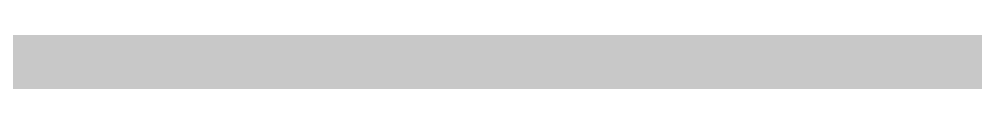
# Model space of a CAD drawing. Extents: x 0 to 139, y 0 to 39.
# Drawn here: x 36.966 to 41.362, y 14.504 to 14.754 of the extents above; entities that cross this region are included whole.
import ezdxf

# ---------------------------------------------------------------- set-up
doc = ezdxf.new("R2010")
doc.units = 0
doc.header["$MEASUREMENT"] = 0
doc.layers.add('TITLE', color=7, linetype='CONTINUOUS')

msp = doc.modelspace()

# ---------------------------------------------------------------- linework, layer by layer
at = {"layer": 'TITLE', "const_width": 0.25}
msp.add_lwpolyline([(0, 14.62895019504157), (138.6580004981786, 14.62895019504157)], dxfattribs=at)
msp.add_lwpolyline([(0, 14.62895019504157), (138.6580004981786, 14.62895019504157)], dxfattribs=at)

doc.saveas('drawing.dxf')
